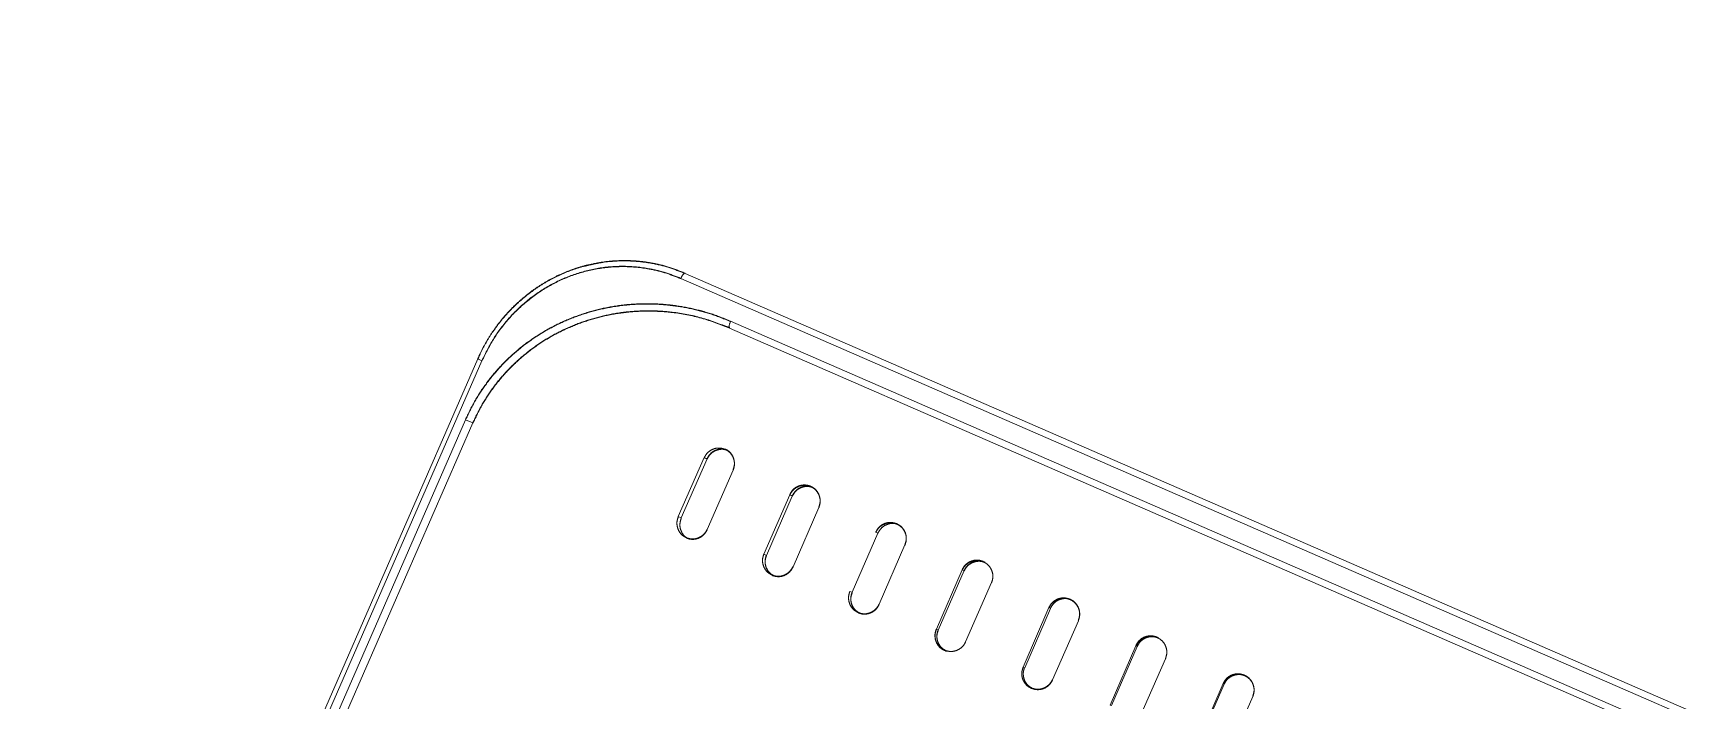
# Model space of a CAD drawing. Header units: millimetres. Extents: x -71377 to 516042, y -145869 to 441446.
# Drawn here: x 176590 to 177106, y 171614 to 171821 of the extents above; entities that cross this region are included whole.
import ezdxf

# ---------------------------------------------------------------- set-up
doc = ezdxf.new("R2010")
doc.units = ezdxf.units.MM
doc.header["$LTSCALE"] = 1000
doc.linetypes.add('IMPORT-DASHEDX2 _4_', pattern=[152.4, 101.6, -50.8])
for name, color, linetype, lineweight in [('05', 5, 'IMPORT-DASHEDX2 _4_', 5), ('06', 6, 'Continuous', 5), ('조경라인_dwg', 8, 'Continuous', 5)]:
    doc.layers.add(name, color=color, linetype=linetype, lineweight=lineweight)

# ---------------------------------------------------------------- blocks, each defined once
blk = doc.blocks.new('조경라인_dwg-6847807-지반층 배치도')
at = {"layer": '05'}
for p, q in [((176726.67, 171699.76), (176726.54, 171699.82)), ((176798.21, 171689.03), (176799.11, 171688.63)), ((176799.16, 171666.79), (176807.13, 171685.24)), ((176825.71, 171655.22), (176833.68, 171673.67)), ((176852.37, 171643.71), (176860.36, 171662.04)), ((176879.17, 171632.03), (176887.16, 171650.36)), ((176906.08, 171620.19), (176914.07, 171638.53)), ((176933.06, 171608.44), (176941.05, 171626.77)), ((176960.09, 171596.65), (176968.07, 171615.1))]:
    blk.add_line(p, q, dxfattribs=at)
at = {"layer": '05', "flags": 128}
for points in [[(176792.28, 171746.15), (177489.75, 171442.28), (177489.88, 171442.18), (177489.98, 171442.01), (177490.04, 171441.79), (177490.06, 171441.51), (177490.04, 171441.19), (177489.97, 171440.84), (177489.87, 171440.48), (177489.73, 171440.11), (176791.01, 171744.63)], [(176806.4, 171731.38), (177470.68, 171441.87), (177470.51, 171441.51)], [(176806.04, 171729.25), (177469.13, 171440.36), (177469.3, 171440.33), (177469.48, 171440.37), (177469.7, 171440.37), (177469.92, 171440.55), (177470.11, 171440.9), (177470.32, 171441.19), (177470.51, 171441.51), (177470.7, 171441.75)], [(176637.86, 171495.84), (176635.43, 171497), (176724.26, 171700.81), (176726.54, 171699.82), (176637.72, 171496.01)], [(176825.5, 171677.13), (176817.51, 171658.79), (176816.71, 171659.14), (176824.69, 171677.59), (176825.49, 171677.24), (176824.7, 171677.48)], [(176851.33, 171665.98), (176852.02, 171665.68), (176844.03, 171647.35), (176843.34, 171647.65)], [(176870.7, 171635.61), (176878.67, 171654.06), (176878.09, 171654.32), (176870.1, 171635.98), (176870.68, 171635.73)], [(176905.45, 171642.29), (176897.46, 171623.95), (176896.98, 171624.16), (176904.95, 171642.61), (176905.43, 171642.4), (176904.97, 171642.5)], [(176959.2, 171618.86), (176951.21, 171600.53), (176950.95, 171600.64), (176958.92, 171619.09), (176959.18, 171618.97), (176958.94, 171618.97)]]:
    blk.add_lwpolyline(points, dxfattribs=at)
for points in [[(176624.2, 171481.24), (176625.49, 171480.79), (176729.37, 171719.13), (176728.07, 171719.7)], [(176791.1, 171670.41), (176799.09, 171688.75), (176798.19, 171689.14), (176790.2, 171670.81)], [(176924.3, 171612.25), (176932.29, 171630.59), (176931.92, 171630.75), (176923.93, 171612.42)]]:
    blk.add_lwpolyline(points, close=True, dxfattribs=at)
at = {"layer": '05'}
for centre, radius, start, end in [((176793.39, 171744.1), 2.43, 117.4277, 167.5779), ((176808.52, 171729.83), 2.55, 145.7697, 193.1763)]:
    blk.add_arc(centre, radius, start, end, dxfattribs=at)
for points, knots in [([(176762.53, 171748.86), (176762.02, 171748.75), (176760.25, 171748.36), (176757.29, 171747.39), (176753.68, 171745.94), (176750.2, 171744.19), (176746.86, 171742.17), (176743.66, 171739.87), (176740.62, 171737.32), (176737.78, 171734.53), (176735.17, 171731.54), (176732.81, 171728.37), (176730.72, 171725.03), (176729.14, 171722.13), (176728.36, 171720.3), (176728.1, 171719.68)], [0, 0, 0, 0, 0.033778, 0.117939, 0.201965, 0.285208, 0.368654, 0.452989, 0.537831, 0.622718, 0.707135, 0.790683, 0.873644, 0.957578, 1, 1, 1, 1]), ([(176762.55, 171748.74), (176762.04, 171748.63), (176760.27, 171748.25), (176757.3, 171747.27), (176753.69, 171745.83), (176750.22, 171744.07), (176746.88, 171742.05), (176743.68, 171739.76), (176740.64, 171737.2), (176737.79, 171734.41), (176735.18, 171731.42), (176732.83, 171728.26), (176730.73, 171724.92), (176729.16, 171722.02), (176728.38, 171720.19), (176728.12, 171719.57)], [0, 0, 0, 0, 0.033778, 0.117939, 0.201965, 0.285208, 0.368654, 0.452989, 0.537831, 0.622718, 0.707135, 0.790683, 0.873644, 0.957578, 1, 1, 1, 1]), ([(176791.01, 171744.63), (176789.41, 171745.26), (176786.21, 171746.53), (176780.31, 171747.94), (176773.36, 171748.61), (176765.48, 171748.01), (176757.8, 171746.03), (176750.51, 171742.79), (176743.83, 171738.33), (176737.95, 171732.81), (176732.96, 171726.4), (176730.56, 171721.56), (176729.37, 171719.13)], [0, 0, 0, 0, 0.070702, 0.141403, 0.248781, 0.356157, 0.463511, 0.570865, 0.678168, 0.785472, 0.892736, 1, 1, 1, 1]), ([(176791.03, 171744.51), (176789.43, 171745.15), (176786.23, 171746.42), (176780.32, 171747.83), (176773.38, 171748.5), (176765.5, 171747.89), (176757.81, 171745.92), (176750.52, 171742.68), (176743.84, 171738.21), (176737.96, 171732.7), (176732.97, 171726.29), (176730.58, 171721.44), (176729.38, 171719.02)], [0, 0, 0, 0, 0.070702, 0.141403, 0.248781, 0.356157, 0.463511, 0.570865, 0.678168, 0.785472, 0.892736, 1, 1, 1, 1]), ([(176762.61, 171748.86), (176763.66, 171749.09), (176767.34, 171749.93), (176772.5, 171750.28), (176777.94, 171750.02), (176782.43, 171749.39), (176787.27, 171748.25), (176790.59, 171746.93), (176792.27, 171746.26)], [0, 0, 0, 0, 0.1056307, 0.3713771, 0.5082285, 0.6450783, 0.8214465, 1, 1, 1, 1]), ([(176762.63, 171748.74), (176763.68, 171748.98), (176767.35, 171749.81), (176772.51, 171750.17), (176777.95, 171749.91), (176782.45, 171749.28), (176787.28, 171748.13), (176790.61, 171746.81), (176792.28, 171746.15)], [0, 0, 0, 0, 0.1056307, 0.3713771, 0.5082285, 0.6450783, 0.8214465, 1, 1, 1, 1]), ([(176724.26, 171700.81), (176725.16, 171702.72), (176726.98, 171706.54), (176730.45, 171711.85), (176734.42, 171716.78), (176738.9, 171721.22), (176743.79, 171725.17), (176749.14, 171728.63), (176754.91, 171731.55), (176761.03, 171733.88), (176767.5, 171735.59), (176774.24, 171736.62), (176781.2, 171736.91), (176787.94, 171736.48), (176794.38, 171735.37), (176800.51, 171733.75), (176804.44, 171732.17), (176806.4, 171731.38)], [0, 0, 0, 0, 0.063933, 0.128073, 0.192014, 0.255871, 0.31992, 0.383796, 0.45114, 0.518681, 0.586046, 0.658152, 0.73047, 0.80259, 0.868344, 0.934246, 1, 1, 1, 1]), ([(176724.27, 171700.7), (176725.18, 171702.61), (176726.99, 171706.43), (176730.47, 171711.74), (176734.44, 171716.67), (176738.91, 171721.11), (176743.8, 171725.05), (176749.15, 171728.52), (176754.92, 171731.44), (176761.05, 171733.76), (176767.51, 171735.48), (176774.26, 171736.5), (176781.22, 171736.8), (176787.96, 171736.36), (176794.4, 171735.26), (176800.53, 171733.63), (176804.45, 171732.05), (176806.41, 171731.26)], [0, 0, 0, 0, 0.063933, 0.128073, 0.192014, 0.255871, 0.31992, 0.383796, 0.45114, 0.518681, 0.586046, 0.658152, 0.73047, 0.80259, 0.868344, 0.934246, 1, 1, 1, 1]), ([(176806.02, 171729.36), (176803.15, 171730.47), (176797.42, 171732.68), (176789.15, 171734.22), (176781.6, 171734.72), (176774.86, 171734.43), (176768.32, 171733.43), (176762.06, 171731.77), (176756.14, 171729.51), (176750.56, 171726.68), (176745.39, 171723.33), (176740.66, 171719.52), (176736.34, 171715.23), (176732.52, 171710.47), (176729.16, 171705.35), (176727.41, 171701.66), (176726.54, 171699.82)], [0, 0, 0, 0, 0.09886, 0.19772, 0.269965, 0.342408, 0.414639, 0.482033, 0.549602, 0.616975, 0.680767, 0.74473, 0.808503, 0.872272, 0.936239, 1, 1, 1, 1]), ([(176806.04, 171729.25), (176803.17, 171730.35), (176797.44, 171732.56), (176789.16, 171734.11), (176781.62, 171734.6), (176774.87, 171734.31), (176768.34, 171733.32), (176762.08, 171731.65), (176756.15, 171729.4), (176750.57, 171726.57), (176745.4, 171723.21), (176740.68, 171719.4), (176736.36, 171715.11), (176732.53, 171710.36), (176729.18, 171705.23), (176727.43, 171701.54), (176726.56, 171699.7)], [0, 0, 0, 0, 0.09886, 0.19772, 0.269965, 0.342408, 0.414639, 0.482033, 0.549602, 0.616975, 0.680767, 0.74473, 0.808503, 0.872272, 0.936239, 1, 1, 1, 1]), ([(176804.67, 171691.66), (176804.15, 171691.83), (176803.1, 171692.17), (176801.42, 171691.96), (176799.9, 171691.24), (176798.8, 171690.18), (176798.37, 171689.35), (176798.21, 171689.03)], [0, 0, 0, 0, 0.214692, 0.429386, 0.644076, 0.858771, 1, 1, 1, 1]), ([(176799.09, 171688.75), (176799.37, 171689.24), (176799.92, 171690.23), (176801.28, 171691.27), (176802.87, 171691.8), (176804.2, 171691.83), (176804.9, 171691.59), (176805.09, 171691.53)], [0, 0, 0, 0, 0.229624, 0.459254, 0.688878, 0.91851, 1, 1, 1, 1]), ([(176799.11, 171688.63), (176799.38, 171689.12), (176799.93, 171690.11), (176801.3, 171691.15), (176802.88, 171691.69), (176804.22, 171691.71), (176804.92, 171691.47), (176805.1, 171691.41)], [0, 0, 0, 0, 0.229624, 0.459254, 0.688878, 0.91851, 1, 1, 1, 1]), ([(176807.13, 171685.24), (176807.31, 171685.78), (176807.66, 171686.85), (176807.49, 171688.56), (176806.8, 171690.09), (176805.78, 171691.19), (176804.98, 171691.61), (176804.66, 171691.78)], [0, 0, 0, 0, 0.214691, 0.429384, 0.644076, 0.858774, 1, 1, 1, 1]), ([(176807.15, 171685.13), (176807.33, 171685.66), (176807.68, 171686.74), (176807.5, 171688.45), (176806.82, 171689.98), (176805.8, 171691.08), (176804.99, 171691.49), (176804.67, 171691.66)], [0, 0, 0, 0, 0.214691, 0.429384, 0.644076, 0.858774, 1, 1, 1, 1]), ([(176831.18, 171680.22), (176830.65, 171680.39), (176829.6, 171680.72), (176827.91, 171680.52), (176826.38, 171679.8), (176825.28, 171678.75), (176824.86, 171677.92), (176824.69, 171677.59)], [0, 0, 0, 0, 0.214692, 0.429383, 0.644077, 0.858772, 1, 1, 1, 1]), ([(176831.2, 171680.1), (176830.67, 171680.27), (176829.61, 171680.61), (176827.92, 171680.41), (176826.4, 171679.69), (176825.3, 171678.63), (176824.87, 171677.8), (176824.7, 171677.48)], [0, 0, 0, 0, 0.214692, 0.429383, 0.644077, 0.858772, 1, 1, 1, 1]), ([(176825.49, 171677.24), (176825.76, 171677.74), (176826.31, 171678.72), (176827.68, 171679.76), (176829.27, 171680.29), (176830.63, 171680.32), (176831.36, 171680.07), (176831.56, 171680)], [0, 0, 0, 0, 0.227697, 0.455396, 0.683093, 0.910794, 1, 1, 1, 1]), ([(176825.5, 171677.13), (176825.78, 171677.62), (176826.33, 171678.61), (176827.7, 171679.65), (176829.29, 171680.18), (176830.65, 171680.2), (176831.37, 171679.95), (176831.58, 171679.88)], [0, 0, 0, 0, 0.227697, 0.455396, 0.683093, 0.910794, 1, 1, 1, 1]), ([(176833.68, 171673.67), (176833.86, 171674.21), (176834.21, 171675.28), (176834.03, 171676.99), (176833.34, 171678.53), (176832.31, 171679.63), (176831.5, 171680.05), (176831.18, 171680.22)], [0, 0, 0, 0, 0.214692, 0.429385, 0.644079, 0.858772, 1, 1, 1, 1]), ([(176833.7, 171673.56), (176833.87, 171674.09), (176834.22, 171675.17), (176834.05, 171676.88), (176833.36, 171678.41), (176832.33, 171679.51), (176831.52, 171679.93), (176831.2, 171680.1)], [0, 0, 0, 0, 0.214692, 0.429385, 0.644079, 0.858772, 1, 1, 1, 1]), ([(176790.2, 171670.81), (176790.02, 171670.27), (176789.67, 171669.2), (176789.84, 171667.49), (176790.53, 171665.95), (176791.54, 171664.86), (176792.35, 171664.44), (176792.67, 171664.27)], [0, 0, 0, 0, 0.214696, 0.429386, 0.644076, 0.858774, 1, 1, 1, 1]), ([(176793.17, 171664.04), (176792.84, 171664.23), (176792.04, 171664.7), (176791.16, 171665.95), (176790.65, 171667.55), (176790.68, 171669.07), (176790.99, 171669.95), (176791.12, 171670.3)], [0, 0, 0, 0, 0.159591, 0.38935, 0.619104, 0.848862, 1, 1, 1, 1]), ([(176792.67, 171664.27), (176793.2, 171664.11), (176794.25, 171663.77), (176795.93, 171663.97), (176797.45, 171664.7), (176798.55, 171665.75), (176798.97, 171666.58), (176799.14, 171666.91)], [0, 0, 0, 0, 0.214692, 0.429387, 0.644078, 0.858772, 1, 1, 1, 1]), ([(176792.69, 171664.16), (176793.21, 171663.99), (176794.26, 171663.65), (176795.95, 171663.86), (176797.47, 171664.58), (176798.56, 171665.64), (176798.99, 171666.46), (176799.16, 171666.79)], [0, 0, 0, 0, 0.214692, 0.429387, 0.644078, 0.858772, 1, 1, 1, 1]), ([(176857.84, 171668.6), (176857.31, 171668.77), (176856.25, 171669.11), (176854.55, 171668.91), (176853.02, 171668.19), (176851.92, 171667.14), (176851.5, 171666.31), (176851.33, 171665.98)], [0, 0, 0, 0, 0.214692, 0.429384, 0.644077, 0.858772, 1, 1, 1, 1]), ([(176857.86, 171668.48), (176857.33, 171668.65), (176856.27, 171668.99), (176854.57, 171668.79), (176853.04, 171668.08), (176851.94, 171667.02), (176851.51, 171666.19), (176851.34, 171665.87)], [0, 0, 0, 0, 0.214692, 0.429384, 0.644077, 0.858772, 1, 1, 1, 1]), ([(176852.02, 171665.68), (176852.29, 171666.17), (176852.84, 171667.16), (176854.22, 171668.2), (176855.82, 171668.73), (176857.2, 171668.74), (176857.95, 171668.48), (176858.17, 171668.41)], [0, 0, 0, 0, 0.225819, 0.451641, 0.67746, 0.903285, 1, 1, 1, 1]), ([(176860.36, 171662.04), (176860.54, 171662.58), (176860.89, 171663.65), (176860.71, 171665.37), (176860.01, 171666.9), (176858.98, 171668.01), (176858.16, 171668.43), (176857.84, 171668.6)], [0, 0, 0, 0, 0.214692, 0.429386, 0.644078, 0.858775, 1, 1, 1, 1]), ([(176860.38, 171661.93), (176860.55, 171662.46), (176860.9, 171663.54), (176860.72, 171665.25), (176860.03, 171666.79), (176859, 171667.89), (176858.18, 171668.31), (176857.86, 171668.48)], [0, 0, 0, 0, 0.214692, 0.429386, 0.644078, 0.858775, 1, 1, 1, 1]), ([(176816.7, 171659.26), (176816.52, 171658.72), (176816.17, 171657.65), (176816.35, 171655.93), (176817.04, 171654.4), (176818.06, 171653.3), (176818.87, 171652.88), (176819.19, 171652.71)], [0, 0, 0, 0, 0.214695, 0.429388, 0.64408, 0.858775, 1, 1, 1, 1]), ([(176819.62, 171652.61), (176819.27, 171652.81), (176818.44, 171653.29), (176817.54, 171654.56), (176817.03, 171656.16), (176817.05, 171657.69), (176817.37, 171658.56), (176817.5, 171658.91)], [0, 0, 0, 0, 0.1667077, 0.3945205, 0.6223297, 0.8501424, 1, 1, 1, 1]), ([(176819.64, 171652.49), (176819.29, 171652.7), (176818.46, 171653.17), (176817.56, 171654.45), (176817.05, 171656.05), (176817.07, 171657.57), (176817.39, 171658.45), (176817.51, 171658.79)], [0, 0, 0, 0, 0.1667077, 0.3945205, 0.6223297, 0.8501424, 1, 1, 1, 1]), ([(176819.19, 171652.71), (176819.72, 171652.54), (176820.78, 171652.21), (176822.47, 171652.41), (176823.99, 171653.13), (176825.1, 171654.18), (176825.52, 171655.01), (176825.69, 171655.34)], [0, 0, 0, 0, 0.214693, 0.429386, 0.644078, 0.858772, 1, 1, 1, 1]), ([(176819.21, 171652.6), (176819.74, 171652.43), (176820.79, 171652.09), (176822.49, 171652.29), (176824.01, 171653.01), (176825.11, 171654.07), (176825.54, 171654.89), (176825.71, 171655.22)], [0, 0, 0, 0, 0.214693, 0.429386, 0.644078, 0.858772, 1, 1, 1, 1]), ([(176884.62, 171656.93), (176884.09, 171657.1), (176883.02, 171657.44), (176881.32, 171657.24), (176879.79, 171656.53), (176878.68, 171655.47), (176878.26, 171654.65), (176878.09, 171654.32)], [0, 0, 0, 0, 0.214691, 0.429385, 0.644077, 0.858772, 1, 1, 1, 1]), ([(176884.64, 171656.81), (176884.11, 171656.98), (176883.04, 171657.33), (176881.34, 171657.13), (176879.8, 171656.41), (176878.7, 171655.36), (176878.27, 171654.53), (176878.1, 171654.2)], [0, 0, 0, 0, 0.214691, 0.429385, 0.644077, 0.858772, 1, 1, 1, 1]), ([(176878.67, 171654.06), (176878.95, 171654.56), (176879.5, 171655.54), (176880.88, 171656.58), (176882.48, 171657.11), (176883.99, 171657.1), (176884.86, 171656.79), (176885.21, 171656.67)], [0, 0, 0, 0, 0.214691, 0.429387, 0.644079, 0.858774, 1, 1, 1, 1]), ([(176878.69, 171653.95), (176878.96, 171654.44), (176879.51, 171655.43), (176880.89, 171656.46), (176882.5, 171657), (176884.01, 171656.99), (176884.88, 171656.68), (176885.22, 171656.56)], [0, 0, 0, 0, 0.214691, 0.429387, 0.644079, 0.858774, 1, 1, 1, 1]), ([(176887.18, 171650.25), (176887.35, 171650.79), (176887.7, 171651.86), (176887.52, 171653.57), (176886.82, 171655.11), (176885.78, 171656.22), (176884.96, 171656.64), (176884.64, 171656.81)], [0, 0, 0, 0, 0.214692, 0.429387, 0.644078, 0.858774, 1, 1, 1, 1]), ([(176843.34, 171647.65), (176843.16, 171647.11), (176842.81, 171646.04), (176842.99, 171644.32), (176843.69, 171642.79), (176844.72, 171641.68), (176845.53, 171641.26), (176845.85, 171641.09)], [0, 0, 0, 0, 0.214695, 0.429387, 0.644079, 0.858771, 1, 1, 1, 1]), ([(176846.23, 171641), (176845.86, 171641.22), (176845, 171641.7), (176844.08, 171642.99), (176843.57, 171644.6), (176843.59, 171646.12), (176843.9, 171647), (176844.03, 171647.35)], [0, 0, 0, 0, 0.173638, 0.399554, 0.625471, 0.851389, 1, 1, 1, 1]), ([(176846.24, 171640.89), (176845.87, 171641.1), (176845.02, 171641.59), (176844.1, 171642.88), (176843.58, 171644.48), (176843.6, 171646.01), (176843.92, 171646.88), (176844.04, 171647.23)], [0, 0, 0, 0, 0.173638, 0.399554, 0.625471, 0.851389, 1, 1, 1, 1]), ([(176845.85, 171641.09), (176846.39, 171640.92), (176847.45, 171640.58), (176849.14, 171640.78), (176850.67, 171641.5), (176851.78, 171642.55), (176852.2, 171643.38), (176852.37, 171643.71)], [0, 0, 0, 0, 0.214691, 0.429383, 0.644076, 0.858772, 1, 1, 1, 1]), ([(176845.87, 171640.98), (176846.4, 171640.81), (176847.46, 171640.47), (176849.16, 171640.67), (176850.69, 171641.39), (176851.79, 171642.44), (176852.22, 171643.27), (176852.39, 171643.59)], [0, 0, 0, 0, 0.214691, 0.429383, 0.644076, 0.858772, 1, 1, 1, 1]), ([(176911.5, 171645.21), (176910.97, 171645.38), (176909.9, 171645.73), (176908.19, 171645.53), (176906.66, 171644.82), (176905.55, 171643.77), (176905.12, 171642.94), (176904.95, 171642.61)], [0, 0, 0, 0, 0.214693, 0.429386, 0.644077, 0.858772, 1, 1, 1, 1]), ([(176911.52, 171645.1), (176910.98, 171645.27), (176909.92, 171645.61), (176908.21, 171645.42), (176906.67, 171644.7), (176905.56, 171643.65), (176905.14, 171642.82), (176904.97, 171642.5)], [0, 0, 0, 0, 0.214693, 0.429386, 0.644077, 0.858772, 1, 1, 1, 1]), ([(176905.43, 171642.4), (176905.71, 171642.89), (176906.26, 171643.88), (176907.64, 171644.91), (176909.24, 171645.45), (176910.76, 171645.44), (176911.63, 171645.13), (176911.98, 171645)], [0, 0, 0, 0, 0.214692, 0.429387, 0.644079, 0.858773, 1, 1, 1, 1]), ([(176914.06, 171638.64), (176914.23, 171639.18), (176914.58, 171640.25), (176914.39, 171641.97), (176913.69, 171643.51), (176912.65, 171644.62), (176911.83, 171645.04), (176911.5, 171645.21)], [0, 0, 0, 0, 0.214692, 0.429386, 0.64408, 0.858774, 1, 1, 1, 1]), ([(176914.07, 171638.53), (176914.25, 171639.06), (176914.6, 171640.14), (176914.41, 171641.85), (176913.71, 171643.39), (176912.67, 171644.5), (176911.84, 171644.93), (176911.52, 171645.1)], [0, 0, 0, 0, 0.214692, 0.429386, 0.64408, 0.858774, 1, 1, 1, 1]), ([(176870.1, 171635.98), (176869.92, 171635.45), (176869.57, 171634.37), (176869.76, 171632.66), (176870.46, 171631.12), (176871.49, 171630.02), (176872.31, 171629.59), (176872.63, 171629.42)], [0, 0, 0, 0, 0.214695, 0.429385, 0.644077, 0.858774, 1, 1, 1, 1]), ([(176870.11, 171635.87), (176869.94, 171635.33), (176869.59, 171634.26), (176869.77, 171632.54), (176870.47, 171631.01), (176871.51, 171629.9), (176872.33, 171629.48), (176872.65, 171629.31)], [0, 0, 0, 0, 0.214695, 0.429385, 0.644077, 0.858774, 1, 1, 1, 1]), ([(176873.22, 171629.17), (176872.73, 171629.44), (176871.76, 171629.99), (176870.74, 171631.37), (176870.22, 171632.98), (176870.24, 171634.51), (176870.56, 171635.38), (176870.68, 171635.73)], [0, 0, 0, 0, 0.214692, 0.429386, 0.644079, 0.858772, 1, 1, 1, 1]), ([(176873.24, 171629.05), (176872.75, 171629.33), (176871.77, 171629.87), (176870.76, 171631.25), (176870.24, 171632.87), (176870.26, 171634.39), (176870.57, 171635.27), (176870.7, 171635.61)], [0, 0, 0, 0, 0.214692, 0.429386, 0.644079, 0.858772, 1, 1, 1, 1]), ([(176938.46, 171633.46), (176937.93, 171633.63), (176936.86, 171633.98), (176935.15, 171633.78), (176933.61, 171633.07), (176932.5, 171632.02), (176932.07, 171631.19), (176931.9, 171630.86)], [0, 0, 0, 0, 0.214694, 0.429385, 0.644078, 0.858772, 1, 1, 1, 1]), ([(176938.48, 171633.34), (176937.95, 171633.52), (176936.87, 171633.86), (176935.16, 171633.67), (176933.62, 171632.96), (176932.52, 171631.91), (176932.09, 171631.08), (176931.92, 171630.75)], [0, 0, 0, 0, 0.214694, 0.429385, 0.644078, 0.858772, 1, 1, 1, 1]), ([(176932.27, 171630.7), (176932.55, 171631.2), (176933.1, 171632.18), (176934.48, 171633.21), (176936.09, 171633.75), (176937.62, 171633.74), (176938.49, 171633.42), (176938.83, 171633.3)], [0, 0, 0, 0, 0.214692, 0.429387, 0.644081, 0.858776, 1, 1, 1, 1]), ([(176932.29, 171630.59), (176932.56, 171631.08), (176933.11, 171632.07), (176934.5, 171633.1), (176936.11, 171633.63), (176937.63, 171633.62), (176938.51, 171633.31), (176938.85, 171633.18)], [0, 0, 0, 0, 0.214692, 0.429387, 0.644081, 0.858776, 1, 1, 1, 1]), ([(176941.05, 171626.77), (176941.22, 171627.31), (176941.57, 171628.38), (176941.38, 171630.1), (176940.68, 171631.64), (176939.63, 171632.75), (176938.81, 171633.18), (176938.48, 171633.34)], [0, 0, 0, 0, 0.214692, 0.429387, 0.64408, 0.858773, 1, 1, 1, 1]), ([(176872.63, 171629.42), (176873.17, 171629.25), (176874.23, 171628.91), (176875.94, 171629.11), (176877.47, 171629.82), (176878.58, 171630.87), (176879, 171631.7), (176879.17, 171632.03)], [0, 0, 0, 0, 0.21469, 0.429385, 0.644077, 0.858771, 1, 1, 1, 1]), ([(176896.98, 171624.16), (176896.8, 171623.62), (176896.46, 171622.55), (176896.64, 171620.83), (176897.34, 171619.29), (176898.38, 171618.19), (176899.21, 171617.76), (176899.53, 171617.59)], [0, 0, 0, 0, 0.214695, 0.429385, 0.644076, 0.858773, 1, 1, 1, 1]), ([(176899.99, 171617.5), (176899.5, 171617.77), (176898.52, 171618.32), (176897.5, 171619.71), (176896.98, 171621.32), (176897, 171622.84), (176897.31, 171623.72), (176897.44, 171624.07)], [0, 0, 0, 0, 0.214693, 0.429384, 0.644077, 0.858772, 1, 1, 1, 1]), ([(176899.52, 171617.71), (176900.05, 171617.54), (176901.12, 171617.19), (176902.83, 171617.39), (176904.36, 171618.1), (176905.47, 171619.15), (176905.9, 171619.98), (176906.07, 171620.31)], [0, 0, 0, 0, 0.214692, 0.429385, 0.644078, 0.858772, 1, 1, 1, 1]), ([(176899.53, 171617.59), (176900.07, 171617.42), (176901.13, 171617.08), (176902.84, 171617.27), (176904.38, 171617.99), (176905.49, 171619.04), (176905.91, 171619.86), (176906.08, 171620.19)], [0, 0, 0, 0, 0.214692, 0.429385, 0.644078, 0.858772, 1, 1, 1, 1]), ([(176965.49, 171621.68), (176964.95, 171621.85), (176963.88, 171622.2), (176962.17, 171622.01), (176960.63, 171621.3), (176959.52, 171620.25), (176959.09, 171619.42), (176958.92, 171619.09)], [0, 0, 0, 0, 0.214694, 0.429386, 0.644077, 0.858772, 1, 1, 1, 1]), ([(176965.51, 171621.57), (176964.97, 171621.74), (176963.9, 171622.09), (176962.18, 171621.89), (176960.64, 171621.18), (176959.53, 171620.13), (176959.11, 171619.3), (176958.94, 171618.97)], [0, 0, 0, 0, 0.214694, 0.429386, 0.644077, 0.858772, 1, 1, 1, 1]), ([(176959.18, 171618.97), (176959.46, 171619.47), (176960.01, 171620.45), (176961.4, 171621.48), (176963.01, 171622.02), (176964.53, 171622), (176965.41, 171621.69), (176965.75, 171621.57)], [0, 0, 0, 0, 0.214691, 0.429386, 0.644077, 0.858771, 1, 1, 1, 1]), ([(176959.2, 171618.86), (176959.47, 171619.35), (176960.02, 171620.34), (176961.41, 171621.37), (176963.02, 171621.9), (176964.55, 171621.89), (176965.42, 171621.58), (176965.77, 171621.45)], [0, 0, 0, 0, 0.214691, 0.429386, 0.644077, 0.858771, 1, 1, 1, 1]), ([(176968.07, 171615.1), (176968.24, 171615.64), (176968.59, 171616.71), (176968.4, 171618.43), (176967.69, 171619.97), (176966.64, 171621.08), (176965.82, 171621.51), (176965.49, 171621.68)], [0, 0, 0, 0, 0.214692, 0.429386, 0.644081, 0.858775, 1, 1, 1, 1]), ([(176968.08, 171614.99), (176968.26, 171615.53), (176968.61, 171616.6), (176968.42, 171618.32), (176967.71, 171619.86), (176966.66, 171620.97), (176965.83, 171621.4), (176965.51, 171621.57)], [0, 0, 0, 0, 0.214692, 0.429386, 0.644081, 0.858775, 1, 1, 1, 1])]:
    blk.add_open_spline(points, degree=3, knots=knots, dxfattribs=at)
at = {"layer": '06'}
blk.add_arc((172981.49, 174827.57), 6800, 313.956972, 64.158974, dxfattribs=at)

msp = doc.modelspace()

# ---------------------------------------------------------------- block references
at = {"layer": '조경라인_dwg', "rotation": 8.537736462515947e-07}
msp.add_blockref('조경라인_dwg-6847807-지반층 배치도', (0, 0), dxfattribs=at)

doc.saveas('drawing.dxf')
